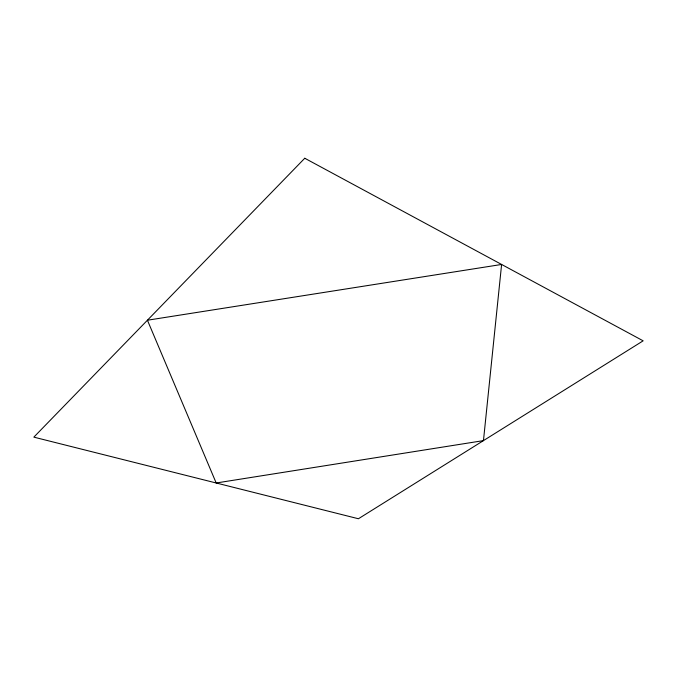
<?xml version="1.0" encoding="UTF-8"?>
<svg xmlns="http://www.w3.org/2000/svg" width="677" height="677" viewBox="0 0 677 677"><rect width="100%" height="100%" fill="white"/><g stroke="black" fill="none" stroke-linecap="round" stroke-linejoin="round"><path stroke-width="1.02" d="M501.606 264.462L483.463 440.617L216.191 482.989L147.425 320.221L501.606 264.462M304.768 158.249L33.85 437.139L358.421 518.751L643.15 340.827L304.768 158.249"/></g></svg>
